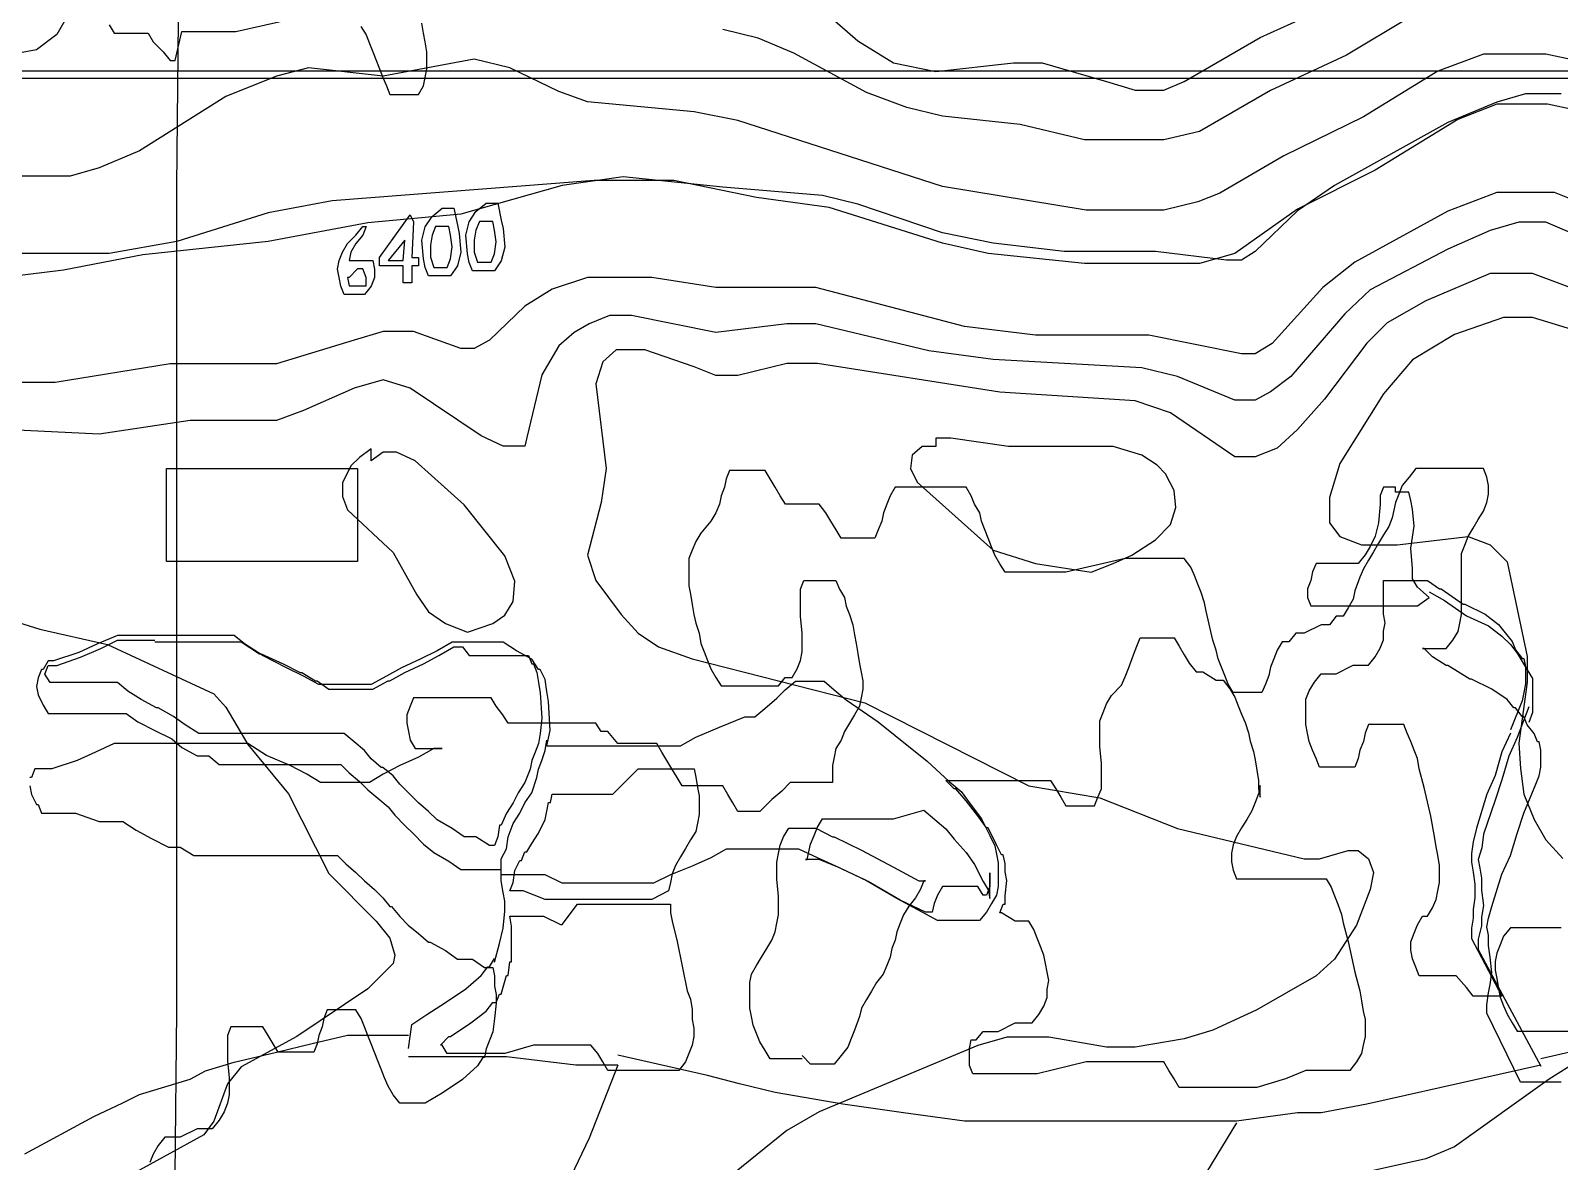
# Model space of a CAD drawing. Extents: x -0.49 to 6.91, y -0.57 to 8.11.
# Drawn here: x 0.2395 to 0.7164, y 2.7636 to 3.1163 of the extents above; entities that cross this region are included whole.
import ezdxf

# ---------------------------------------------------------------- set-up
doc = ezdxf.new("R2010")
doc.units = 0
for name, color, linetype in [('Elevations', 7, 'CONTINUOUS'), ('green', 7, 'CONTINUOUS'), ('Grid', 7, 'CONTINUOUS'), ('roads', 7, 'CONTINUOUS'), ('topo', 7, 'CONTINUOUS'), ('topo_grid', 7, 'CONTINUOUS'), ('white', 7, 'CONTINUOUS')]:
    doc.layers.add(name, color=color, linetype=linetype)

msp = doc.modelspace()

# ---------------------------------------------------------------- linework, layer by layer
at = {"layer": 'Elevations', "color": 1}
for points in [[(0.386312, 3.057204), (0.386839, 3.054558), (0.387365, 3.048737), (0.386312, 3.044504), (0.384203, 3.041329), (0.381039, 3.041329), (0.37893, 3.041329), (0.377351, 3.041329), (0.376295, 3.043974), (0.375769, 3.04662), (0.375242, 3.052441), (0.376295, 3.056674), (0.378404, 3.059849), (0.381568, 3.062495), (0.383677, 3.062495), (0.385259, 3.062495)], [(0.358895, 3.056674), (0.358369, 3.045562), (0.360477, 3.045562), (0.360477, 3.042916), (0.358369, 3.042916), (0.358369, 3.037624), (0.355733, 3.037624), (0.355733, 3.042916), (0.348351, 3.042916), (0.348351, 3.045562), (0.357842, 3.058791)], [(0.372604, 3.055643), (0.37313, 3.052997), (0.373657, 3.047176), (0.372604, 3.042943), (0.370495, 3.039768), (0.367331, 3.039768), (0.365223, 3.039768), (0.36364, 3.039768), (0.362587, 3.042413), (0.362061, 3.045059), (0.361532, 3.05088), (0.362587, 3.055113), (0.364696, 3.058288), (0.367859, 3.060934), (0.369968, 3.060934), (0.37155, 3.060934)], [(0.339387, 3.047202), (0.338861, 3.044556), (0.341496, 3.044556), (0.343605, 3.044556), (0.345187, 3.044556), (0.34624, 3.044556), (0.346769, 3.041911), (0.346769, 3.039265), (0.345713, 3.036619), (0.343605, 3.033973), (0.340969, 3.033973), (0.338861, 3.033973), (0.337278, 3.033973), (0.336225, 3.036619), (0.335696, 3.039265), (0.33517, 3.041911), (0.335696, 3.044556), (0.336752, 3.047202), (0.338334, 3.049848), (0.340969, 3.052494), (0.343078, 3.05514), (0.344131, 3.05514), (0.343078, 3.052494), (0.340969, 3.049848)], [(0.365222, 3.04244), (0.367331, 3.04244), (0.36944, 3.04244), (0.370495, 3.045086), (0.371022, 3.04879), (0.370495, 3.052494), (0.369966, 3.05514), (0.367857, 3.05514), (0.365749, 3.05514), (0.364696, 3.052494), (0.364169, 3.049319), (0.364169, 3.045615)], [(0.37893, 3.044027), (0.381039, 3.044027), (0.383147, 3.044027), (0.384203, 3.046673), (0.38473, 3.050377), (0.384203, 3.054081), (0.383677, 3.056727), (0.381568, 3.056727), (0.379459, 3.056727), (0.378403, 3.054081), (0.377877, 3.050906), (0.377877, 3.047202)], [(0.356259, 3.05088), (0.350986, 3.04453), (0.355732, 3.04453)], [(0.338333, 3.039291), (0.33886, 3.036645), (0.340968, 3.036645), (0.34255, 3.036645), (0.343604, 3.036645), (0.34413, 3.036645), (0.34413, 3.039291), (0.343077, 3.041937), (0.341495, 3.041937), (0.33886, 3.039291)]]:
    msp.add_lwpolyline(points, close=True, dxfattribs=at)
at = {"layer": 'green', "color": 3}
for points in [[(0.819717, 2.812041), (0.797573, 2.812041), (0.775429, 2.808866), (0.756448, 2.805691), (0.732195, 2.799341), (0.726922, 2.799341), (0.710573, 2.795636)], [(0.237626, 2.76595), (0.259243, 2.777592), (0.268206, 2.781825), (0.273478, 2.784471), (0.289296, 2.789234), (0.294041, 2.791879), (0.303004, 2.794525), (0.316185, 2.7977), (0.327257, 2.800346), (0.33833, 2.802992), (0.357315, 2.802992)], [(0.422693, 2.793599), (0.419529, 2.793599), (0.409512, 2.793599), (0.387895, 2.796245), (0.376295, 2.796245), (0.369968, 2.796245), (0.357314, 2.796245)], [(0.710575, 2.793599), (0.691594, 2.789366), (0.656269, 2.781428), (0.642033, 2.778783), (0.634652, 2.778783), (0.615667, 2.776137), (0.607233, 2.776137), (0.57718, 2.776137), (0.575598, 2.776137), (0.552927, 2.776137), (0.530782, 2.776137), (0.511797, 2.778783), (0.492816, 2.781428), (0.471726, 2.785133), (0.460654, 2.787778), (0.450637, 2.790424), (0.422693, 2.796774)]]:
    msp.add_lwpolyline(points, dxfattribs=at)
at = {"layer": 'Grid', "color": 1}
for points in [[(0.006687, 3.504323), (0.006687, 3.515965), (0.00985, 3.722657), (0.013014, 3.929852), (0.219698, 3.929852), (0.426383, 3.929852), (0.63254, 3.929852), (0.839224, 3.929852), (0.837115, 3.723186), (0.835006, 3.517023), (0.832898, 3.310357), (0.830789, 3.103664), (0.623577, 3.103664), (0.415838, 3.103664), (0.208099, 3.103664), (0.006687, 3.103664)], [(0.006687, 3.101495), (0.208099, 3.101495), (0.415838, 3.101495), (0.623577, 3.101495), (0.830788, 3.101495), (0.831844, 2.894829), (0.83237, 2.688136), (0.832897, 2.480941), (0.833423, 2.274249), (0.624629, 2.274249), (0.416363, 2.274249), (0.208097, 2.274249), (0.006685, 2.274249)]]:
    msp.add_lwpolyline(points, dxfattribs=at)
at = {"layer": 'roads', "color": 7}
msp.add_lwpolyline([(0.665231, 2.973913), (0.663649, 2.973913), (0.662596, 2.973913), (0.661543, 2.973913), (0.660487, 2.971267), (0.660487, 2.968621), (0.659961, 2.9628), (0.658905, 2.958567), (0.657323, 2.955392), (0.655741, 2.952746), (0.653632, 2.9501), (0.64836, 2.9501), (0.64256, 2.9501), (0.640451, 2.9501), (0.639396, 2.947454), (0.638869, 2.944809), (0.637816, 2.942163), (0.637816, 2.939517), (0.638869, 2.936871), (0.639925, 2.936871), (0.64256, 2.936871), (0.645195, 2.936871), (0.64994, 2.936871), (0.65574, 2.936871), (0.662067, 2.936871), (0.666285, 2.936871), (0.66892, 2.936871), (0.672085, 2.936871), (0.675774, 2.939517), (0.672085, 2.942692), (0.670502, 2.945338), (0.670502, 2.948513), (0.669976, 2.954863), (0.671029, 2.961742), (0.670502, 2.967034), (0.669976, 2.969679), (0.669449, 2.972325), (0.667867, 2.972325), (0.665229, 2.972325)], close=True, dxfattribs=at)
for points in [[(0.675776, 2.94121), (0.680521, 2.938564), (0.687376, 2.933802), (0.69423, 2.930627), (0.698448, 2.927452), (0.701083, 2.924806), (0.703192, 2.92216), (0.704774, 2.919514), (0.706356, 2.916869), (0.707938, 2.914223), (0.707938, 2.911577), (0.707938, 2.908931), (0.707938, 2.906285), (0.707938, 2.903639), (0.706885, 2.900464)], [(0.400548, 2.893241), (0.401601, 2.898004), (0.401074, 2.907), (0.400548, 2.910175), (0.400021, 2.913879), (0.398439, 2.917054), (0.397913, 2.917054), (0.395804, 2.920229), (0.391058, 2.922875), (0.386841, 2.92552), (0.382095, 2.92552), (0.377876, 2.92552), (0.373658, 2.92552), (0.371023, 2.92552), (0.366278, 2.922875), (0.361006, 2.920229), (0.355206, 2.917583), (0.350461, 2.914937), (0.345715, 2.912291), (0.342025, 2.912291), (0.340442, 2.912291), (0.33886, 2.912291), (0.335697, 2.912291), (0.333061, 2.912291), (0.329371, 2.912291), (0.324625, 2.914937), (0.319353, 2.917583), (0.311972, 2.921287), (0.306172, 2.924991), (0.303003, 2.927637), (0.300368, 2.927637), (0.29826, 2.927637), (0.294042, 2.927637), (0.289822, 2.927637), (0.287186, 2.927637), (0.282441, 2.927637), (0.27875, 2.927637), (0.276641, 2.927637), (0.271368, 2.927637), (0.266623, 2.927637), (0.260296, 2.924991), (0.254497, 2.922345), (0.246588, 2.9197), (0.245006, 2.9197), (0.243424, 2.917054), (0.242897, 2.917054), (0.241843, 2.914408), (0.241315, 2.911762), (0.241843, 2.909116), (0.243424, 2.905941), (0.245006, 2.903295), (0.246588, 2.903295), (0.248697, 2.903295), (0.253442, 2.903295), (0.261351, 2.903295), (0.266096, 2.903295), (0.269259, 2.903295), (0.27295, 2.90065), (0.278223, 2.898004), (0.283495, 2.895358), (0.286658, 2.892712), (0.291404, 2.890066), (0.295094, 2.890066), (0.298258, 2.88742), (0.30353, 2.88742), (0.308807, 2.88742), (0.31408, 2.88742), (0.320407, 2.88742), (0.324625, 2.88742), (0.327788, 2.88742), (0.332006, 2.88742), (0.334115, 2.88742), (0.336224, 2.88742), (0.338859, 2.884775), (0.342023, 2.882129), (0.344658, 2.879483), (0.347821, 2.876837), (0.350985, 2.874191), (0.353094, 2.871545), (0.356257, 2.86837), (0.358892, 2.865725), (0.362056, 2.86255), (0.365219, 2.859904), (0.369965, 2.857258), (0.373655, 2.854612), (0.375764, 2.854612), (0.377873, 2.854612), (0.381564, 2.854612), (0.383672, 2.854612), (0.386308, 2.854612)], [(0.400548, 2.893241), (0.405293, 2.893241), (0.412147, 2.893241), (0.421638, 2.893241), (0.429019, 2.893241), (0.434292, 2.893241), (0.439037, 2.893241), (0.4422, 2.893241), (0.446946, 2.895887), (0.454327, 2.899062), (0.462236, 2.902237), (0.465399, 2.902237), (0.468563, 2.904883), (0.472253, 2.908058), (0.474891, 2.910704), (0.478054, 2.91335), (0.480689, 2.91335), (0.482798, 2.91335), (0.485433, 2.91335), (0.487015, 2.91335), (0.490179, 2.910704), (0.493874, 2.907529), (0.503891, 2.90065), (0.509164, 2.896416), (0.519181, 2.888479), (0.526036, 2.882129), (0.529726, 2.878954), (0.53289, 2.87472), (0.536053, 2.870487), (0.538691, 2.865195), (0.540273, 2.86202), (0.5408, 2.859375), (0.541326, 2.856729), (0.541326, 2.854083), (0.541326, 2.84932), (0.5408, 2.846675), (0.539218, 2.844029), (0.537635, 2.841383), (0.535527, 2.838737), (0.532891, 2.838737), (0.529201, 2.838737), (0.522347, 2.838737), (0.517601, 2.841383), (0.509693, 2.845616), (0.499675, 2.851437), (0.490708, 2.85567), (0.484907, 2.858316), (0.479108, 2.860962), (0.473309, 2.860962), (0.46909, 2.860962), (0.465926, 2.860962), (0.461181, 2.860962), (0.456436, 2.860962), (0.451691, 2.858316), (0.445891, 2.85567), (0.439037, 2.853025), (0.433764, 2.850379), (0.427437, 2.850379), (0.421638, 2.850379), (0.415838, 2.850379), (0.410038, 2.850379), (0.405293, 2.850379), (0.40002, 2.853025), (0.392639, 2.853025), (0.39053, 2.853025), (0.386312, 2.853025)], [(0.706884, 2.905359), (0.703194, 2.895834), (0.700556, 2.890013), (0.698447, 2.882605), (0.696339, 2.876255), (0.692648, 2.865672), (0.692121, 2.861438), (0.691065, 2.857734), (0.691592, 2.855088), (0.692119, 2.851913), (0.692119, 2.848209), (0.692645, 2.843447), (0.692119, 2.839743), (0.692119, 2.837097), (0.691063, 2.832863), (0.691063, 2.829688), (0.710571, 2.793308)], [(0.386312, 2.854744), (0.386312, 2.857919), (0.387894, 2.861094), (0.388421, 2.864799), (0.390003, 2.869032), (0.392112, 2.872207), (0.393694, 2.875382), (0.395803, 2.878557), (0.397385, 2.883319), (0.397911, 2.885965), (0.398967, 2.888611), (0.40002, 2.891786), (0.400547, 2.894961)], [(0.384203, 2.825746), (0.385785, 2.831567), (0.386838, 2.836329), (0.387365, 2.841621), (0.387365, 2.844796), (0.386838, 2.847442), (0.386312, 2.851146), (0.386312, 2.85485)], [(0.357313, 2.798864), (0.358366, 2.806273), (0.363112, 2.809448), (0.368911, 2.813152), (0.375238, 2.817385), (0.379984, 2.821619), (0.382093, 2.824264), (0.382622, 2.824264), (0.384204, 2.82691)], [(0.819717, 2.812041), (0.797573, 2.812041), (0.775429, 2.808866), (0.756448, 2.805691), (0.732195, 2.799341), (0.726922, 2.799341), (0.710573, 2.795636)], [(0.237626, 2.76595), (0.259243, 2.777592), (0.268206, 2.781825), (0.273478, 2.784471), (0.289296, 2.789234), (0.294041, 2.791879), (0.303004, 2.794525), (0.316185, 2.7977), (0.327257, 2.800346), (0.33833, 2.802992), (0.357315, 2.802992)], [(0.422693, 2.793599), (0.419529, 2.793599), (0.409512, 2.793599), (0.387895, 2.796245), (0.376295, 2.796245), (0.369968, 2.796245), (0.357314, 2.796245)], [(0.710575, 2.793599), (0.691594, 2.789366), (0.656269, 2.781428), (0.642033, 2.778783), (0.634652, 2.778783), (0.615667, 2.776137), (0.607233, 2.776137), (0.57718, 2.776137), (0.575598, 2.776137), (0.552927, 2.776137), (0.530782, 2.776137), (0.511797, 2.778783), (0.492816, 2.781428), (0.471726, 2.785133), (0.460654, 2.787778), (0.450637, 2.790424), (0.422693, 2.796774)], [(0.422693, 2.793599), (0.41373, 2.770845), (0.395276, 2.732348), (0.390531, 2.72494), (0.386313, 2.719119), (0.383149, 2.713298), (0.381569, 2.709065), (0.380514, 2.703244), (0.379987, 2.700598), (0.379987, 2.697952), (0.379987, 2.695306)], [(0.615669, 2.77566), (0.589307, 2.732428), (0.587725, 2.729782), (0.586143, 2.727136), (0.58509, 2.722903), (0.583507, 2.719198), (0.582452, 2.712319), (0.580872, 2.707557), (0.577708, 2.702794), (0.575073, 2.69909), (0.569273, 2.690094), (0.565582, 2.684273), (0.561892, 2.679511), (0.556092, 2.666811), (0.551874, 2.660461), (0.548183, 2.649878), (0.548183, 2.647232), (0.548712, 2.647232), (0.549765, 2.644586), (0.550818, 2.64194)]]:
    msp.add_lwpolyline(points, dxfattribs=at)
at = {"layer": 'topo', "color": 2}
for points in [[(0.477526, 3.130546), (0.497561, 3.113084), (0.508638, 3.106204), (0.521819, 3.103559), (0.546072, 3.106204), (0.555035, 3.106204), (0.57507, 3.100384), (0.584034, 3.097738), (0.592997, 3.097738), (0.599324, 3.100384), (0.62305, 3.114142), (0.652048, 3.127371)], [(0.251333, 3.121365), (0.247642, 3.115015), (0.241315, 3.110253), (0.209681, 3.104432)], [(0.669447, 3.120307), (0.649939, 3.108665), (0.626213, 3.097553), (0.604069, 3.084853), (0.592996, 3.082207), (0.577179, 3.082207), (0.568216, 3.082207), (0.548181, 3.086969), (0.523927, 3.089615), (0.512855, 3.092261), (0.500197, 3.097023), (0.477525, 3.109194), (0.466453, 3.113957), (0.455381, 3.116603)], [(0.736939, 3.103638), (0.712159, 3.10893), (0.701087, 3.10893), (0.692646, 3.10893), (0.678411, 3.103638), (0.655212, 3.08935), (0.630432, 3.07718), (0.610396, 3.065538), (0.603542, 3.062892), (0.592997, 3.060246), (0.568744, 3.060246), (0.523928, 3.067655), (0.460127, 3.088292), (0.446419, 3.090938), (0.413202, 3.094113), (0.404239, 3.097288), (0.388949, 3.104696), (0.377877, 3.107342), (0.349405, 3.10205), (0.326207, 3.104696), (0.316185, 3.10205), (0.300367, 3.0957), (0.273478, 3.078767), (0.260824, 3.073475), (0.251861, 3.07083), (0.218644, 3.07083)], [(0.716903, 3.096574), (0.705831, 3.096574), (0.696868, 3.093928), (0.681573, 3.087578), (0.646248, 3.067999), (0.634648, 3.060061), (0.621467, 3.047361), (0.617249, 3.044715), (0.612504, 3.044715), (0.59036, 3.047361), (0.561889, 3.047361), (0.539744, 3.050007), (0.523927, 3.053182), (0.49756, 3.062178), (0.486488, 3.064824), (0.455381, 3.067469), (0.424273, 3.070644), (0.405292, 3.067999), (0.373658, 3.059003), (0.344659, 3.056357), (0.313547, 3.050536), (0.274531, 3.046303), (0.249751, 3.04154), (0.227606, 3.038894)], [(0.730085, 3.089641), (0.712686, 3.093346), (0.703723, 3.093346), (0.696868, 3.093346), (0.684737, 3.088583), (0.658902, 3.072708), (0.634649, 3.060537), (0.615141, 3.046779), (0.604069, 3.043604), (0.568216, 3.043604), (0.538163, 3.046779), (0.523928, 3.049954), (0.488598, 3.061066), (0.465926, 3.064241), (0.440091, 3.069533), (0.415311, 3.069533), (0.333588, 3.063183), (0.313548, 3.059479), (0.285077, 3.050483), (0.263987, 3.046779), (0.25186, 3.046779), (0.231825, 3.046779)], [(0.721649, 3.06313), (0.714795, 3.065776), (0.705832, 3.065776), (0.696869, 3.065776), (0.681574, 3.059955), (0.652576, 3.04408), (0.642558, 3.036143), (0.626741, 3.01868), (0.621468, 3.015505), (0.61725, 3.015505), (0.588252, 3.021326), (0.552926, 3.021326), (0.530782, 3.023972), (0.48438, 3.036143), (0.475417, 3.036143), (0.453273, 3.036143), (0.433237, 3.039318), (0.424274, 3.039318), (0.413202, 3.039318), (0.40213, 3.035614), (0.393694, 3.030322), (0.382622, 3.019739), (0.377876, 3.017093), (0.373659, 3.017093), (0.358896, 3.022384), (0.349405, 3.022384), (0.340442, 3.019739), (0.316189, 3.01233), (0.282968, 3.01233), (0.247115, 3.006509), (0.205463, 3.006509)], [(0.734305, 3.047044), (0.712161, 3.056569), (0.703725, 3.056569), (0.694762, 3.053923), (0.681576, 3.048102), (0.657323, 3.035402), (0.649414, 3.027994), (0.632542, 3.008414), (0.626216, 3.003652), (0.62147, 3.001006), (0.615143, 3.001006), (0.597217, 3.008414), (0.586145, 3.01106), (0.539747, 3.013706), (0.519712, 3.016352), (0.484382, 3.024819), (0.475419, 3.024819), (0.453275, 3.022173), (0.426912, 3.027464), (0.420058, 3.027464), (0.413731, 3.024819), (0.408986, 3.022173), (0.404241, 3.017939), (0.398968, 3.008944), (0.394223, 2.989364), (0.393696, 2.986719), (0.391061, 2.986719), (0.386843, 2.986719), (0.379989, 2.989894), (0.357844, 3.00471), (0.349408, 3.007356), (0.340445, 3.00471), (0.324628, 2.997831), (0.316192, 2.994656), (0.289298, 2.994656), (0.260827, 2.990423), (0.205466, 2.993069)], [(0.732193, 3.031513), (0.70794, 3.040508), (0.701086, 3.040508), (0.694759, 3.040508), (0.674718, 3.032042), (0.662593, 3.025163), (0.656265, 3.018813), (0.643084, 3.00135), (0.634648, 2.991825), (0.628321, 2.986004), (0.621467, 2.983358), (0.61514, 2.983358), (0.595105, 2.997117), (0.584033, 3.000821), (0.541853, 3.003467), (0.484906, 3.012463), (0.475416, 3.012463), (0.460125, 3.008758), (0.453271, 3.008758), (0.446417, 3.011404), (0.431127, 3.016696), (0.422164, 3.016696), (0.417946, 3.012992), (0.415838, 3.006113), (0.419001, 2.979654), (0.417419, 2.969071), (0.413201, 2.952667), (0.415838, 2.944729), (0.423747, 2.934146), (0.429019, 2.928325), (0.435346, 2.924092), (0.445891, 2.920388), (0.499671, 2.906629), (0.550818, 2.8807), (0.572962, 2.876996), (0.597215, 2.867471), (0.636758, 2.857946), (0.641503, 2.857946), (0.650466, 2.860592), (0.65363, 2.860592), (0.656793, 2.857946), (0.658376, 2.853713), (0.65732, 2.848421), (0.653102, 2.837308), (0.646248, 2.826725), (0.640448, 2.821433), (0.621995, 2.81085), (0.608286, 2.8045), (0.599323, 2.801854), (0.584033, 2.799208), (0.57507, 2.799208), (0.557144, 2.802383), (0.543962, 2.802383), (0.534999, 2.799738), (0.485434, 2.7791), (0.475416, 2.773279), (0.459072, 2.76005)], [(0.732194, 3.019368), (0.707941, 3.026776), (0.698977, 3.026776), (0.683683, 3.021485), (0.670502, 3.013547), (0.661539, 3.002964), (0.64783, 2.981268), (0.644667, 2.970685), (0.644667, 2.962747), (0.64783, 2.958514), (0.654684, 2.955868), (0.665757, 2.955868), (0.687901, 2.958514), (0.69476, 2.955868), (0.700032, 2.950576), (0.706359, 2.921049), (0.706359, 2.913111), (0.703724, 2.894061), (0.70425, 2.886124), (0.705303, 2.878186), (0.708467, 2.870249), (0.712158, 2.863899), (0.71743, 2.858078)], [(0.189649, 2.945973), (0.242373, 2.929569), (0.263463, 2.924806), (0.296679, 2.90946), (0.30037, 2.905227), (0.307224, 2.893585), (0.319883, 2.878239), (0.332537, 2.853369), (0.347299, 2.838552), (0.351517, 2.83326), (0.353099, 2.827969), (0.352573, 2.825323), (0.344664, 2.817385), (0.32252, 2.802569), (0.305116, 2.793044), (0.300898, 2.787752), (0.29668, 2.77611), (0.293517, 2.771877), (0.271373, 2.759706), (0.264518, 2.753356), (0.258191, 2.745419), (0.223921, 2.689009)], [(0.731665, 2.800928), (0.713211, 2.789286), (0.683681, 2.76812), (0.674718, 2.764416), (0.641501, 2.757007)]]:
    msp.add_lwpolyline(points, dxfattribs=at)
for points in [[(0.345713, 2.985819), (0.342022, 2.983173), (0.339387, 2.980527), (0.336752, 2.975236), (0.336752, 2.971002), (0.338334, 2.966769), (0.352569, 2.95354), (0.359951, 2.940311), (0.363641, 2.935019), (0.368914, 2.931315), (0.375768, 2.928669), (0.383677, 2.931315), (0.387368, 2.933961), (0.390003, 2.938194), (0.390529, 2.944544), (0.387366, 2.952481), (0.374712, 2.968356), (0.359422, 2.982115), (0.353623, 2.984761), (0.349405, 2.984761), (0.345714, 2.982115), (0.345713, 2.985819)], [(0.521817, 2.98656), (0.517599, 2.98656), (0.514436, 2.983914), (0.513909, 2.979681), (0.516018, 2.975447), (0.539745, 2.954281), (0.552926, 2.950047), (0.570325, 2.947401), (0.577179, 2.950047), (0.582979, 2.952693), (0.59036, 2.957456), (0.595105, 2.962218), (0.596688, 2.96751), (0.596161, 2.972801), (0.593526, 2.978093), (0.590888, 2.980739), (0.586143, 2.983914), (0.57718, 2.98656), (0.544491, 2.98656), (0.526565, 2.989206), (0.521819, 2.989206), (0.521817, 2.98656)]]:
    msp.add_lwpolyline(points, close=True, dxfattribs=at)
at = {"layer": 'topo_grid', "color": 7}
msp.add_lwpolyline([(0.28455, 2.502028), (0.28455, 2.553701), (0.28455, 2.604845), (0.28455, 2.656492), (0.28455, 2.707636), (0.28455, 2.759309), (0.285076, 2.810453), (0.285076, 2.862126), (0.285076, 2.913799), (0.285076, 2.964943), (0.285076, 3.016616), (0.285076, 3.06776), (0.285603, 3.119434)], dxfattribs=at)
at = {"layer": 'white', "color": 7}
for points in [[(0.263986, 3.118084), (0.265568, 3.115438), (0.267677, 3.115438), (0.269786, 3.115438), (0.271894, 3.115438), (0.274003, 3.115438), (0.276112, 3.115438), (0.277694, 3.112793), (0.280861, 3.109618), (0.28297, 3.106972), (0.284552, 3.106972), (0.286658, 3.115968), (0.286657, 3.115968), (0.289293, 3.115968), (0.29193, 3.115968), (0.294566, 3.115968), (0.297729, 3.115968), (0.300364, 3.115968), (0.303528, 3.115968), (0.321982, 3.120201)], [(0.342541, 3.117555), (0.344123, 3.114909), (0.345176, 3.112263), (0.346232, 3.109618), (0.348341, 3.104326), (0.349394, 3.10168), (0.350449, 3.099034), (0.351502, 3.096388), (0.353085, 3.096388), (0.355193, 3.096388), (0.356776, 3.096388), (0.358884, 3.096388), (0.360464, 3.096388), (0.362046, 3.099034), (0.362573, 3.10168), (0.363102, 3.104326), (0.363102, 3.106972), (0.363102, 3.109618), (0.362573, 3.112793), (0.362046, 3.115438), (0.36152, 3.118613)], [(0.716903, 2.788334), (0.713739, 2.788334), (0.710576, 2.788334), (0.707938, 2.788334), (0.704775, 2.788334), (0.704249, 2.788334), (0.693704, 2.809792), (0.693704, 2.812438), (0.69423, 2.816142), (0.694757, 2.818788), (0.695283, 2.822492), (0.695283, 2.822492), (0.694757, 2.827254), (0.69423, 2.830958), (0.69423, 2.830958), (0.69423, 2.834133), (0.693704, 2.836779), (0.69423, 2.839425), (0.69423, 2.839425), (0.695286, 2.843129), (0.695286, 2.843129), (0.698449, 2.853183), (0.701084, 2.859004), (0.701084, 2.859004), (0.703193, 2.865883), (0.705302, 2.872233), (0.708993, 2.881229), (0.708993, 2.881229), (0.710046, 2.883875), (0.710046, 2.883875), (0.710572, 2.886521), (0.710572, 2.886521), (0.710572, 2.889167), (0.710572, 2.891813), (0.710572, 2.891813), (0.710046, 2.894458), (0.710046, 2.894458), (0.710046, 2.894458), (0.709519, 2.894458), (0.708466, 2.897104), (0.706357, 2.89975), (0.706357, 2.89975), (0.705302, 2.902396), (0.704775, 2.902396), (0.702666, 2.905042), (0.70214, 2.905042), (0.700031, 2.907688), (0.695286, 2.910863), (0.688959, 2.914038), (0.688433, 2.914038), (0.681579, 2.918271), (0.681052, 2.918271), (0.676834, 2.920917), (0.674196, 2.923563), (0.67367, 2.923563), (0.676308, 2.923563), (0.678943, 2.923563), (0.681052, 2.923563), (0.68316, 2.926208), (0.68474, 2.928854), (0.685269, 2.9315), (0.685796, 2.934146), (0.685796, 2.936792), (0.685796, 2.939438), (0.685796, 2.944729), (0.685796, 2.947904), (0.685796, 2.95055), (0.685796, 2.953196), (0.686849, 2.955842), (0.687904, 2.958488), (0.689486, 2.961133), (0.691069, 2.963779), (0.692651, 2.966425), (0.693704, 2.969071), (0.69423, 2.971717), (0.69423, 2.974363), (0.693704, 2.977008), (0.692651, 2.979654), (0.691069, 2.979654), (0.689486, 2.979654), (0.686851, 2.979654), (0.684216, 2.979654), (0.681581, 2.979654), (0.678943, 2.979654), (0.676308, 2.979654), (0.673672, 2.979654), (0.671564, 2.979654), (0.669455, 2.977008), (0.667346, 2.974363), (0.666293, 2.971717), (0.665237, 2.969071), (0.664184, 2.964308), (0.663129, 2.961663), (0.661546, 2.959017), (0.659967, 2.956371), (0.658385, 2.953725), (0.656802, 2.951079), (0.655218, 2.948433), (0.654167, 2.945788), (0.652582, 2.941554), (0.652056, 2.938908), (0.650474, 2.936263), (0.648891, 2.933617), (0.646783, 2.933617), (0.644674, 2.930971), (0.642039, 2.930971), (0.636767, 2.928325), (0.634129, 2.928325), (0.63202, 2.925679), (0.629911, 2.925679), (0.628329, 2.923033), (0.627273, 2.920388), (0.62622, 2.917742), (0.625694, 2.915096), (0.624638, 2.91245), (0.623585, 2.909804), (0.622003, 2.909804), (0.620421, 2.909804), (0.618312, 2.909804), (0.61673, 2.909804), (0.614621, 2.909804), (0.613039, 2.91245), (0.611983, 2.915096), (0.61093, 2.917742), (0.609874, 2.920388), (0.609348, 2.923033), (0.608295, 2.926208), (0.606186, 2.935204), (0.60566, 2.93785), (0.604604, 2.941025), (0.603551, 2.943671), (0.602495, 2.946317), (0.601442, 2.948963), (0.599333, 2.951608), (0.597751, 2.951608), (0.595116, 2.951608), (0.592481, 2.951608), (0.589843, 2.951608), (0.58668, 2.951608), (0.584044, 2.951608), (0.580881, 2.951608), (0.562427, 2.947375), (0.559264, 2.947375), (0.5561, 2.947375), (0.553465, 2.947375), (0.550301, 2.947375), (0.548192, 2.947375), (0.545557, 2.947375), (0.543448, 2.947375), (0.541866, 2.950021), (0.540284, 2.952667), (0.539231, 2.955313), (0.538175, 2.957958), (0.536066, 2.96325), (0.53554, 2.965896), (0.53396, 2.968542), (0.532905, 2.971188), (0.531322, 2.973833), (0.529214, 2.973833), (0.526579, 2.973833), (0.523943, 2.973833), (0.521308, 2.973833), (0.51867, 2.973833), (0.516035, 2.973833), (0.5134, 2.973833), (0.511291, 2.973833), (0.509182, 2.973833), (0.5076, 2.971188), (0.506547, 2.968542), (0.505491, 2.965896), (0.504965, 2.96325), (0.503912, 2.960604), (0.502856, 2.957958), (0.501274, 2.957958), (0.499692, 2.957958), (0.497583, 2.957958), (0.495474, 2.957958), (0.493892, 2.957958), (0.49231, 2.957958), (0.490727, 2.960604), (0.489145, 2.96325), (0.487563, 2.965896), (0.485454, 2.968542), (0.483872, 2.968542), (0.481763, 2.968542), (0.479128, 2.968542), (0.477019, 2.968542), (0.474911, 2.968542), (0.473328, 2.971188), (0.471746, 2.973833), (0.470164, 2.976479), (0.468582, 2.979125), (0.466997, 2.979125), (0.464888, 2.979125), (0.462759, 2.979125), (0.461177, 2.979125), (0.459068, 2.979125), (0.457486, 2.979125), (0.45643, 2.976479), (0.455904, 2.973833), (0.454851, 2.971188), (0.454322, 2.968542), (0.453269, 2.965896), (0.451686, 2.96325), (0.448524, 2.959546), (0.446941, 2.9569), (0.445886, 2.954254), (0.444833, 2.951608), (0.444833, 2.948963), (0.444833, 2.946317), (0.444833, 2.943142), (0.445359, 2.940496), (0.445886, 2.937321), (0.446415, 2.934146), (0.446941, 2.9315), (0.447994, 2.928325), (0.448524, 2.92515), (0.449577, 2.922504), (0.450632, 2.919858), (0.451685, 2.917213), (0.453267, 2.914567), (0.45485, 2.911921), (0.456958, 2.911921), (0.459594, 2.911921), (0.462229, 2.911921), (0.464864, 2.911921), (0.467499, 2.911921), (0.47014, 2.911921), (0.472775, 2.911921), (0.474884, 2.914567), (0.476993, 2.914567), (0.478575, 2.917213), (0.479631, 2.919858), (0.480157, 2.922504), (0.480157, 2.92515), (0.480157, 2.928325), (0.479631, 2.933617), (0.479631, 2.936792), (0.479631, 2.939438), (0.479631, 2.942083), (0.480684, 2.944729), (0.481739, 2.944729), (0.483319, 2.944729), (0.485428, 2.944729), (0.487536, 2.944729), (0.489119, 2.944729), (0.490701, 2.944729), (0.491754, 2.942083), (0.493336, 2.939438), (0.493863, 2.936792), (0.494918, 2.934146), (0.495971, 2.930971), (0.496498, 2.927796), (0.497024, 2.92515), (0.497551, 2.921975), (0.498077, 2.9188), (0.498604, 2.916154), (0.499133, 2.913508), (0.499133, 2.910863), (0.498604, 2.908217), (0.498077, 2.905571), (0.496498, 2.902925), (0.494916, 2.900279), (0.493333, 2.897633), (0.49228, 2.894988), (0.490698, 2.892342), (0.490172, 2.889696), (0.489645, 2.88705), (0.489645, 2.884404), (0.489645, 2.881758), (0.488063, 2.881758), (0.486481, 2.881758), (0.485954, 2.881758), (0.483319, 2.881758), (0.482792, 2.881758), (0.480684, 2.881758), (0.478048, 2.881758), (0.477522, 2.881758), (0.476995, 2.881758), (0.476466, 2.881758), (0.473831, 2.879113), (0.470668, 2.876467), (0.466973, 2.872763), (0.465391, 2.872763), (0.463808, 2.872763), (0.4617, 2.872763), (0.460118, 2.872763), (0.458535, 2.875408), (0.456953, 2.878054), (0.455371, 2.8807), (0.453262, 2.8807), (0.45168, 2.8807), (0.449042, 2.8807), (0.446933, 2.8807), (0.444825, 2.8807), (0.442716, 2.8807), (0.441134, 2.883346), (0.439551, 2.885992), (0.437969, 2.888638), (0.436387, 2.891283), (0.434808, 2.893929), (0.432699, 2.893929), (0.43059, 2.893929), (0.428481, 2.893929), (0.426373, 2.893929), (0.424264, 2.893929), (0.422682, 2.893929), (0.419519, 2.897633), (0.41741, 2.897633), (0.415828, 2.900279), (0.413719, 2.900279), (0.411084, 2.900279), (0.408446, 2.900279), (0.405811, 2.900279), (0.400017, 2.900279), (0.397381, 2.900279), (0.394745, 2.900279), (0.392636, 2.900279), (0.390001, 2.900279), (0.388419, 2.900279), (0.386836, 2.902925), (0.384728, 2.905571), (0.383146, 2.908217), (0.381037, 2.908217), (0.378928, 2.908217), (0.376819, 2.908217), (0.373658, 2.908217), (0.37102, 2.908217), (0.368385, 2.908217), (0.36575, 2.908217), (0.363114, 2.908217), (0.361006, 2.908217), (0.358897, 2.908217), (0.357841, 2.905571), (0.356788, 2.902925), (0.356788, 2.900279), (0.357315, 2.897633), (0.357841, 2.894988), (0.359423, 2.892342), (0.361006, 2.892342), (0.363114, 2.892342), (0.367332, 2.892342), (0.367859, 2.892342), (0.365224, 2.892342), (0.360479, 2.889696), (0.354678, 2.88705), (0.349406, 2.884404), (0.345188, 2.881758), (0.344661, 2.881758), (0.342026, 2.881758), (0.339917, 2.881758), (0.339917, 2.881758), (0.338864, 2.881758), (0.336226, 2.881758), (0.333591, 2.881758), (0.333591, 2.881758), (0.3299, 2.881758), (0.325682, 2.884404), (0.32041, 2.88705), (0.32041, 2.88705), (0.313029, 2.890225), (0.307229, 2.893929), (0.306702, 2.893929), (0.304064, 2.893929), (0.301429, 2.893929), (0.300898, 2.893929), (0.300371, 2.893929), (0.298262, 2.893929), (0.294571, 2.893929), (0.294044, 2.893929), (0.289826, 2.893929), (0.287188, 2.893929), (0.286662, 2.893929), (0.281917, 2.893929), (0.279276, 2.893929), (0.277694, 2.893929), (0.277165, 2.893929), (0.276638, 2.893929), (0.271366, 2.893929), (0.266093, 2.893929), (0.265566, 2.893929), (0.259766, 2.891283), (0.253967, 2.888638), (0.246058, 2.885992), (0.245533, 2.885992), (0.245533, 2.885992), (0.243951, 2.885992), (0.243424, 2.885992), (0.241842, 2.885992), (0.241842, 2.885992), (0.241315, 2.885992), (0.241315, 2.885992), (0.240787, 2.885992), (0.239733, 2.883346), (0.239206, 2.883346)], [(0.701085, 2.897184), (0.69845, 2.891363), (0.696341, 2.883954), (0.693703, 2.878134), (0.693703, 2.878134), (0.69054, 2.86755), (0.69054, 2.86755), (0.689484, 2.863317), (0.688958, 2.859613), (0.688958, 2.859613), (0.688958, 2.859613), (0.688958, 2.856967), (0.689484, 2.853792), (0.690011, 2.850088), (0.690011, 2.845854), (0.689484, 2.84215), (0.689484, 2.839504), (0.689484, 2.839504), (0.688958, 2.836329), (0.688958, 2.836329), (0.688958, 2.833154), (0.688958, 2.833154), (0.688958, 2.833154), (0.688958, 2.833154), (0.698449, 2.815163), (0.69634, 2.815163), (0.693702, 2.815163), (0.691067, 2.815163), (0.689485, 2.815163), (0.687376, 2.817809), (0.684213, 2.821513), (0.682631, 2.821513), (0.680522, 2.821513), (0.678413, 2.821513), (0.676304, 2.821513), (0.674196, 2.821513), (0.672613, 2.821513), (0.671558, 2.824159), (0.670505, 2.826804), (0.669978, 2.82945), (0.669978, 2.832096), (0.671031, 2.834742), (0.672087, 2.837388), (0.673669, 2.840034), (0.675251, 2.840034), (0.676834, 2.842679), (0.677887, 2.845325), (0.678413, 2.847971), (0.67894, 2.850617), (0.67894, 2.853263), (0.67894, 2.855909), (0.678413, 2.859084), (0.677887, 2.861729), (0.67736, 2.864904), (0.676307, 2.871254), (0.674198, 2.88025), (0.672616, 2.886071), (0.67209, 2.889246), (0.671034, 2.891892), (0.669981, 2.894538), (0.668925, 2.897184), (0.667872, 2.899829), (0.66629, 2.899829), (0.664181, 2.899829), (0.662596, 2.899829), (0.660487, 2.899829), (0.658379, 2.899829), (0.656796, 2.899829), (0.655741, 2.897184), (0.655214, 2.894538), (0.654161, 2.891892), (0.653635, 2.889246), (0.652579, 2.8866), (0.650997, 2.8866), (0.648888, 2.8866), (0.646777, 2.8866), (0.645194, 2.8866), (0.643086, 2.8866), (0.641503, 2.8866), (0.64045, 2.889246), (0.639395, 2.891892), (0.638342, 2.894538), (0.637813, 2.897184), (0.637286, 2.899829), (0.637286, 2.902475), (0.637286, 2.905121), (0.637286, 2.907767), (0.638342, 2.910413), (0.639924, 2.913059), (0.642033, 2.915704), (0.644141, 2.915704), (0.646777, 2.915704), (0.652049, 2.91835), (0.654687, 2.91835), (0.656795, 2.91835), (0.658904, 2.920996), (0.660486, 2.923642), (0.661542, 2.926288), (0.661542, 2.928934), (0.662068, 2.931579), (0.661542, 2.934225), (0.661542, 2.939517), (0.661542, 2.942163), (0.661542, 2.944809), (0.662068, 2.944809), (0.666286, 2.944809), (0.666813, 2.944809), (0.669448, 2.944809), (0.672083, 2.944809), (0.67261, 2.944809), (0.673137, 2.944809), (0.675245, 2.944809), (0.678936, 2.942163), (0.679463, 2.942163), (0.686317, 2.9374), (0.686843, 2.9374), (0.69317, 2.934225), (0.697388, 2.93105), (0.699497, 2.928404), (0.701606, 2.925759), (0.702661, 2.923113), (0.70477, 2.920467), (0.70477, 2.920467), (0.705297, 2.920467), (0.705823, 2.917821), (0.705823, 2.915175), (0.705823, 2.912529), (0.705297, 2.909884), (0.70477, 2.907238), (0.70477, 2.907238), (0.701079, 2.898242), (0.701085, 2.898242), (0.701085, 2.898242)], [(0.278222, 2.925653), (0.278749, 2.925653), (0.28244, 2.925653), (0.287185, 2.925653), (0.28982, 2.925653), (0.294038, 2.925653), (0.298256, 2.925653), (0.300365, 2.925653), (0.302474, 2.925653), (0.305109, 2.925653), (0.310909, 2.921949), (0.311435, 2.921949), (0.31829, 2.918774), (0.323562, 2.916128), (0.324089, 2.916128), (0.328307, 2.913482), (0.328833, 2.913482), (0.332524, 2.910836), (0.335688, 2.910836), (0.338324, 2.910836), (0.33885, 2.910836), (0.339377, 2.910836), (0.340432, 2.910836), (0.342541, 2.910836), (0.346231, 2.910836), (0.346231, 2.910836), (0.350977, 2.913482), (0.351503, 2.913482), (0.356248, 2.916128), (0.356248, 2.916128), (0.362048, 2.918774), (0.366793, 2.921419), (0.366793, 2.921419), (0.371538, 2.924065), (0.373652, 2.924065), (0.374179, 2.924065), (0.376288, 2.921419), (0.37787, 2.921419), (0.380505, 2.921419), (0.382614, 2.921419), (0.385249, 2.921419), (0.388413, 2.921419), (0.393685, 2.921419), (0.394741, 2.921419), (0.395794, 2.918774), (0.39632, 2.918774), (0.39632, 2.918774), (0.397376, 2.916128), (0.397902, 2.912953), (0.398429, 2.909778), (0.398958, 2.90184), (0.398429, 2.897078), (0.397902, 2.893903), (0.396849, 2.891257), (0.395794, 2.888611), (0.395794, 2.888611), (0.395267, 2.885965), (0.393685, 2.881732), (0.391576, 2.878557), (0.389994, 2.875382), (0.387885, 2.872207), (0.387885, 2.872207), (0.386303, 2.868503), (0.385777, 2.868503), (0.385777, 2.868503), (0.38525, 2.864799), (0.384197, 2.862153), (0.384197, 2.862153), (0.384197, 2.862153), (0.384197, 2.862153), (0.382615, 2.862153), (0.378397, 2.864799), (0.376288, 2.864799), (0.374706, 2.864799), (0.374706, 2.864799), (0.371011, 2.867444), (0.366266, 2.87009), (0.363631, 2.872736), (0.360466, 2.875382), (0.357831, 2.878028), (0.354668, 2.881203), (0.352559, 2.883849), (0.349395, 2.886494), (0.348869, 2.886494), (0.345705, 2.88914), (0.343596, 2.891786), (0.340433, 2.894432), (0.337269, 2.897078), (0.337269, 2.897078), (0.335162, 2.897078), (0.332526, 2.897078), (0.332, 2.897078), (0.328309, 2.897078), (0.325146, 2.897078), (0.324617, 2.897078), (0.3204, 2.897078), (0.314073, 2.897078), (0.3088, 2.897078), (0.303532, 2.897078), (0.298787, 2.897078), (0.295623, 2.897078), (0.291932, 2.897078), (0.287714, 2.899724), (0.284024, 2.902369), (0.279279, 2.905015), (0.27875, 2.905015), (0.274005, 2.907661), (0.269787, 2.910307), (0.266624, 2.912953), (0.261878, 2.912953), (0.261352, 2.912953), (0.253443, 2.912953), (0.249225, 2.912953), (0.248698, 2.912953), (0.247116, 2.912953), (0.246062, 2.912953), (0.245535, 2.912953), (0.243953, 2.915599), (0.243953, 2.915599), (0.243953, 2.915599), (0.245007, 2.918244), (0.245535, 2.918244), (0.246589, 2.918244), (0.247644, 2.918244), (0.255025, 2.92089), (0.261352, 2.923536), (0.266624, 2.926182), (0.271897, 2.926182), (0.276642, 2.926182), (0.278222, 2.926182), (0.278222, 2.926182)], [(0.239206, 2.8807), (0.239733, 2.878054), (0.239733, 2.878054), (0.241315, 2.874879), (0.241842, 2.874879), (0.242896, 2.872233), (0.243424, 2.872233), (0.243951, 2.872233), (0.245533, 2.872233), (0.245533, 2.872233), (0.24606, 2.872233), (0.246587, 2.872233), (0.248696, 2.872233), (0.253441, 2.872233), (0.260823, 2.869588), (0.265568, 2.869588), (0.268203, 2.869588), (0.272421, 2.866942), (0.277166, 2.864296), (0.277166, 2.864296), (0.282444, 2.86165), (0.282444, 2.86165), (0.286134, 2.86165), (0.286134, 2.86165), (0.290352, 2.859004), (0.294043, 2.859004), (0.29457, 2.859004), (0.297205, 2.859004), (0.297732, 2.859004), (0.297732, 2.859004), (0.303005, 2.859004), (0.303531, 2.859004), (0.308276, 2.859004), (0.313549, 2.859004), (0.314075, 2.859004), (0.320402, 2.859004), (0.32462, 2.859004), (0.327256, 2.859004), (0.327782, 2.859004), (0.330946, 2.859004), (0.331473, 2.859004), (0.333581, 2.859004), (0.335164, 2.859004), (0.337799, 2.856358), (0.340962, 2.853713), (0.3436, 2.851067), (0.346763, 2.848421), (0.349398, 2.845775), (0.351507, 2.843129), (0.352036, 2.843129), (0.354671, 2.839954), (0.357306, 2.837308), (0.36047, 2.834663), (0.36047, 2.834663), (0.363633, 2.832017), (0.36416, 2.832017), (0.368905, 2.829371), (0.368905, 2.829371), (0.372596, 2.826725), (0.374705, 2.826725), (0.375231, 2.826725), (0.37734, 2.826725), (0.381031, 2.824079), (0.383139, 2.824079), (0.383666, 2.824079), (0.384195, 2.821433), (0.384195, 2.818258), (0.384722, 2.815613), (0.384722, 2.812967), (0.384722, 2.812967), (0.384195, 2.808204), (0.383666, 2.803971), (0.381557, 2.798679), (0.381031, 2.796033), (0.380504, 2.796033), (0.378922, 2.793388), (0.374177, 2.789154), (0.36785, 2.784921), (0.362577, 2.781746), (0.360995, 2.781746), (0.356777, 2.781746), (0.354668, 2.781746), (0.352559, 2.784392), (0.350977, 2.787038), (0.349922, 2.789683), (0.348868, 2.792329), (0.347815, 2.794975), (0.345707, 2.800267), (0.344651, 2.802913), (0.343598, 2.805558), (0.342542, 2.808204), (0.34096, 2.81085), (0.339381, 2.81085), (0.337278, 2.81085), (0.335169, 2.81085), (0.333587, 2.81085), (0.332004, 2.81085), (0.330951, 2.808204), (0.330425, 2.805558), (0.329372, 2.802913), (0.328845, 2.800267), (0.32779, 2.797621), (0.326207, 2.797621), (0.324625, 2.797621), (0.322517, 2.797621), (0.320408, 2.797621), (0.318299, 2.797621), (0.316717, 2.797621), (0.315135, 2.800267), (0.313552, 2.802913), (0.31197, 2.805558), (0.310388, 2.805558), (0.308806, 2.805558), (0.306697, 2.805558), (0.304588, 2.805558), (0.303006, 2.805558), (0.30195, 2.805558), (0.300897, 2.802913), (0.300897, 2.800267), (0.300897, 2.797621), (0.300897, 2.794975), (0.301424, 2.789683), (0.301424, 2.787038), (0.301424, 2.784392), (0.300897, 2.781746), (0.299842, 2.7791), (0.298259, 2.776454), (0.296151, 2.773808), (0.294042, 2.773808), (0.291404, 2.773808), (0.286132, 2.771163), (0.283497, 2.771163), (0.281388, 2.771163), (0.279274, 2.768517), (0.277692, 2.765871), (0.276636, 2.763225)], [(0.480173, 2.795557), (0.477, 2.795557), (0.474891, 2.795557), (0.472256, 2.795557), (0.470147, 2.795557), (0.468565, 2.798203), (0.466983, 2.800849), (0.465927, 2.803495), (0.464874, 2.80614), (0.464348, 2.808786), (0.463821, 2.811432), (0.463821, 2.814078), (0.463821, 2.816724), (0.463821, 2.81937), (0.464348, 2.822015), (0.46593, 2.824661), (0.467512, 2.827307), (0.469094, 2.829953), (0.470677, 2.832599), (0.471732, 2.835245), (0.472259, 2.83789), (0.472785, 2.840536), (0.472785, 2.843182), (0.472785, 2.846357), (0.472259, 2.851649), (0.472259, 2.854295), (0.472259, 2.85694), (0.472785, 2.859586), (0.473312, 2.862232), (0.474367, 2.864878), (0.47595, 2.867524), (0.476476, 2.867524), (0.478585, 2.867524), (0.479111, 2.867524), (0.484384, 2.867524), (0.489656, 2.864878), (0.490183, 2.864878), (0.498619, 2.860645), (0.508637, 2.855353), (0.516546, 2.85112), (0.518655, 2.85112), (0.518128, 2.85112), (0.517073, 2.848474), (0.51549, 2.845828), (0.513382, 2.843182), (0.511799, 2.840536), (0.510744, 2.83789), (0.509691, 2.835245), (0.509164, 2.832599), (0.508108, 2.829953), (0.507582, 2.827307), (0.506526, 2.824661), (0.505473, 2.822015), (0.503364, 2.81937), (0.501782, 2.816724), (0.500203, 2.814078), (0.498621, 2.811432), (0.498094, 2.808786), (0.496512, 2.804553), (0.495456, 2.801907), (0.494403, 2.799261), (0.492294, 2.796615), (0.490186, 2.79397), (0.488077, 2.79397), (0.485442, 2.79397), (0.482806, 2.79397), (0.480174, 2.796615), (0.480174, 2.796615)], [(0.716903, 2.836488), (0.714268, 2.836488), (0.711632, 2.836488), (0.708994, 2.836488), (0.706359, 2.836488), (0.703724, 2.836488), (0.701089, 2.836488), (0.69898, 2.833842), (0.697924, 2.831196), (0.696871, 2.828551), (0.696345, 2.825905), (0.696345, 2.823259), (0.696871, 2.820613), (0.697398, 2.817438), (0.697924, 2.814792), (0.698977, 2.812146), (0.700033, 2.809501), (0.701615, 2.806855), (0.703195, 2.804209), (0.705303, 2.804209), (0.707941, 2.804209), (0.710577, 2.804209), (0.713212, 2.804209), (0.719012, 2.804209)]]:
    msp.add_lwpolyline(points, dxfattribs=at)
for points in [[(0.341495, 2.950709), (0.281916, 2.950709), (0.281916, 2.979707), (0.341495, 2.979707), (0.341495, 2.950709)], [(0.623049, 2.880859), (0.622523, 2.878213), (0.621467, 2.875567), (0.620414, 2.872921), (0.618832, 2.870275), (0.61725, 2.86763), (0.615667, 2.864984), (0.614614, 2.862338), (0.614088, 2.859692), (0.614088, 2.857046), (0.614614, 2.8544), (0.615667, 2.851755), (0.616723, 2.851755), (0.618832, 2.851755), (0.620941, 2.851755), (0.623576, 2.851755), (0.626211, 2.851755), (0.632011, 2.851755), (0.634646, 2.851755), (0.637282, 2.851755), (0.639919, 2.851755), (0.642028, 2.851755), (0.643608, 2.851755), (0.64519, 2.849109), (0.646246, 2.846463), (0.647299, 2.843817), (0.648354, 2.840642), (0.648881, 2.837996), (0.65046, 2.832175), (0.652569, 2.82265), (0.654151, 2.81683), (0.654678, 2.813655), (0.655204, 2.81048), (0.655731, 2.807834), (0.655731, 2.805188), (0.655731, 2.802542), (0.655204, 2.799896), (0.654678, 2.79725), (0.653096, 2.794605), (0.650987, 2.791959), (0.64888, 2.791959), (0.646242, 2.791959), (0.643079, 2.791959), (0.640444, 2.791959), (0.63728, 2.791959), (0.630953, 2.789313), (0.62199, 2.786667), (0.615663, 2.786667), (0.6125, 2.786667), (0.609862, 2.786667), (0.606706, 2.786667), (0.60407, 2.786667), (0.601961, 2.786667), (0.599852, 2.786667), (0.597743, 2.786667), (0.596161, 2.789313), (0.594579, 2.791959), (0.592997, 2.794605), (0.590888, 2.794605), (0.588779, 2.794605), (0.586142, 2.794605), (0.583506, 2.794605), (0.580871, 2.794605), (0.578236, 2.794605), (0.575072, 2.794605), (0.568745, 2.794605), (0.553455, 2.7909), (0.550292, 2.7909), (0.547128, 2.7909), (0.544493, 2.7909), (0.541327, 2.7909), (0.538691, 2.7909), (0.536582, 2.7909), (0.534473, 2.7909), (0.53342, 2.7909), (0.532364, 2.793546), (0.532364, 2.796192), (0.532364, 2.798838), (0.532891, 2.801484), (0.534473, 2.801484), (0.536582, 2.80413), (0.538691, 2.80413), (0.541326, 2.80413), (0.546599, 2.806775), (0.549234, 2.806775), (0.55187, 2.806775), (0.553978, 2.809421), (0.55556, 2.812067), (0.556613, 2.814713), (0.556613, 2.817359), (0.55714, 2.820005), (0.556613, 2.82265), (0.556087, 2.825296), (0.55556, 2.827942), (0.554507, 2.830588), (0.553452, 2.833234), (0.552399, 2.83588), (0.550816, 2.838525), (0.548708, 2.838525), (0.546599, 2.838525), (0.542381, 2.841171), (0.541854, 2.841171), (0.542908, 2.843817), (0.542908, 2.843817), (0.543434, 2.843817), (0.543434, 2.843817), (0.543434, 2.846463), (0.543963, 2.851225), (0.543963, 2.851225), (0.543963, 2.851225), (0.543434, 2.853871), (0.543434, 2.856517), (0.542908, 2.859163), (0.542908, 2.859163), (0.542381, 2.859163), (0.540799, 2.862338), (0.538161, 2.86763), (0.538161, 2.86763), (0.537634, 2.86763), (0.534999, 2.871334), (0.531308, 2.876096), (0.52814, 2.8798), (0.527614, 2.8798), (0.524978, 2.882446), (0.530255, 2.882446), (0.536582, 2.882446), (0.539745, 2.882446), (0.542383, 2.882446), (0.545546, 2.882446), (0.548181, 2.882446), (0.550819, 2.882446), (0.553455, 2.882446), (0.555563, 2.882446), (0.557672, 2.882446), (0.559254, 2.8798), (0.560836, 2.877155), (0.562419, 2.874509), (0.564001, 2.874509), (0.56611, 2.874509), (0.567689, 2.874509), (0.569798, 2.874509), (0.57138, 2.874509), (0.572436, 2.877155), (0.573489, 2.8798), (0.573489, 2.882446), (0.573489, 2.885092), (0.573489, 2.887738), (0.572962, 2.89303), (0.572962, 2.895675), (0.572962, 2.898321), (0.572962, 2.900967), (0.574015, 2.903613), (0.575071, 2.906259), (0.576653, 2.908905), (0.579816, 2.91208), (0.580872, 2.914725), (0.581925, 2.917371), (0.583507, 2.921605), (0.58456, 2.92425), (0.585616, 2.926896), (0.586669, 2.926896), (0.588778, 2.926896), (0.590886, 2.926896), (0.592995, 2.926896), (0.594577, 2.926896), (0.596159, 2.926896), (0.597742, 2.92425), (0.599324, 2.921605), (0.600906, 2.918959), (0.603015, 2.916313), (0.605124, 2.916313), (0.609342, 2.913667), (0.61145, 2.913667), (0.613559, 2.911021), (0.615141, 2.908375), (0.616197, 2.90573), (0.617253, 2.903084), (0.618306, 2.900438), (0.619361, 2.897263), (0.619888, 2.894617), (0.620941, 2.891442), (0.621467, 2.888796), (0.621994, 2.885621), (0.62252, 2.882446), (0.62252, 2.8798), (0.623047, 2.877155), (0.623049, 2.880859)], [(0.42902, 2.886071), (0.434292, 2.886071), (0.439037, 2.886071), (0.439566, 2.886071), (0.442729, 2.886071), (0.44642, 2.886071), (0.446947, 2.883425), (0.447473, 2.88025), (0.448, 2.877604), (0.448, 2.874429), (0.448, 2.871784), (0.447473, 2.869138), (0.446947, 2.866492), (0.445364, 2.863846), (0.443782, 2.8612), (0.4422, 2.858554), (0.440618, 2.855909), (0.439565, 2.853263), (0.439036, 2.850617), (0.438509, 2.847971), (0.438509, 2.847971), (0.433237, 2.845325), (0.427437, 2.845325), (0.421637, 2.845325), (0.415837, 2.845325), (0.410566, 2.845325), (0.405821, 2.845325), (0.400021, 2.845325), (0.393167, 2.847971), (0.391058, 2.847971), (0.38895, 2.847971), (0.390003, 2.850617), (0.390003, 2.850617), (0.390532, 2.854321), (0.392114, 2.857496), (0.392641, 2.857496), (0.393694, 2.860142), (0.394223, 2.860142), (0.395805, 2.862788), (0.395805, 2.862788), (0.397914, 2.865963), (0.397914, 2.865963), (0.400022, 2.870196), (0.400022, 2.870196), (0.400552, 2.872842), (0.401078, 2.875488), (0.401605, 2.875488), (0.402131, 2.878134), (0.40266, 2.878134), (0.40266, 2.878134), (0.404769, 2.878134), (0.41215, 2.878134), (0.421113, 2.878134), (0.42902, 2.886071)], [(0.538698, 2.853554), (0.538698, 2.84932), (0.538698, 2.84932), (0.538698, 2.84932), (0.537645, 2.846675), (0.53658, 2.846675), (0.534998, 2.84932), (0.533416, 2.84932), (0.531834, 2.84932), (0.529725, 2.84932), (0.528143, 2.84932), (0.526034, 2.84932), (0.523925, 2.84932), (0.522343, 2.846675), (0.521287, 2.844029), (0.520761, 2.841383), (0.518652, 2.841383), (0.510743, 2.845087), (0.500726, 2.850908), (0.491763, 2.855141), (0.485436, 2.857787), (0.481218, 2.857787), (0.481745, 2.857787), (0.482798, 2.86255), (0.483853, 2.865195), (0.484906, 2.867841), (0.486489, 2.870487), (0.488597, 2.870487), (0.491233, 2.870487), (0.49387, 2.870487), (0.496506, 2.870487), (0.499669, 2.870487), (0.502304, 2.870487), (0.508631, 2.870487), (0.518122, 2.873133), (0.524976, 2.867312), (0.527611, 2.864137), (0.531302, 2.859904), (0.533937, 2.8562), (0.536573, 2.850908), (0.538155, 2.848262), (0.538155, 2.848262), (0.538155, 2.848262), (0.538681, 2.845616), (0.538698, 2.853554)], [(0.410036, 2.843817), (0.415836, 2.843817), (0.416362, 2.843817), (0.421635, 2.843817), (0.427962, 2.843817), (0.433761, 2.843817), (0.43429, 2.843817), (0.439035, 2.843817), (0.439035, 2.841171), (0.439562, 2.838525), (0.441144, 2.832175), (0.444307, 2.81683), (0.445363, 2.814184), (0.445889, 2.811009), (0.445889, 2.807834), (0.446416, 2.805188), (0.446416, 2.802542), (0.445889, 2.799896), (0.444836, 2.79725), (0.44378, 2.794605), (0.441672, 2.791959), (0.439039, 2.791959), (0.43693, 2.791959), (0.434295, 2.791959), (0.431131, 2.791959), (0.428495, 2.791959), (0.42586, 2.791959), (0.423751, 2.791959), (0.421643, 2.791959), (0.419534, 2.791959), (0.417952, 2.794605), (0.416369, 2.79725), (0.414261, 2.799896), (0.412679, 2.799896), (0.41057, 2.799896), (0.407929, 2.799896), (0.405293, 2.799896), (0.40213, 2.799896), (0.399492, 2.799896), (0.396329, 2.799896), (0.387366, 2.79725), (0.384731, 2.79725), (0.381567, 2.79725), (0.378931, 2.79725), (0.376295, 2.79725), (0.373658, 2.79725), (0.371549, 2.79725), (0.369441, 2.79725), (0.367858, 2.799896), (0.367332, 2.799896), (0.36997, 2.802542), (0.370496, 2.802542), (0.376823, 2.806775), (0.376823, 2.806775), (0.381568, 2.81048), (0.383677, 2.813125), (0.384204, 2.813125), (0.38473, 2.813125), (0.385786, 2.815771), (0.386312, 2.815771), (0.386312, 2.815771), (0.387895, 2.821592), (0.388421, 2.821592), (0.388948, 2.825825), (0.389474, 2.825825), (0.389474, 2.831117), (0.389474, 2.831117), (0.389474, 2.834292), (0.389474, 2.834292), (0.389474, 2.836938), (0.388948, 2.840113), (0.389474, 2.840113), (0.392109, 2.840113), (0.392636, 2.840113), (0.39949, 2.840113), (0.404763, 2.837467), (0.405289, 2.837467), (0.410036, 2.843817)]]:
    msp.add_lwpolyline(points, close=True, dxfattribs=at)

doc.saveas('drawing.dxf')
